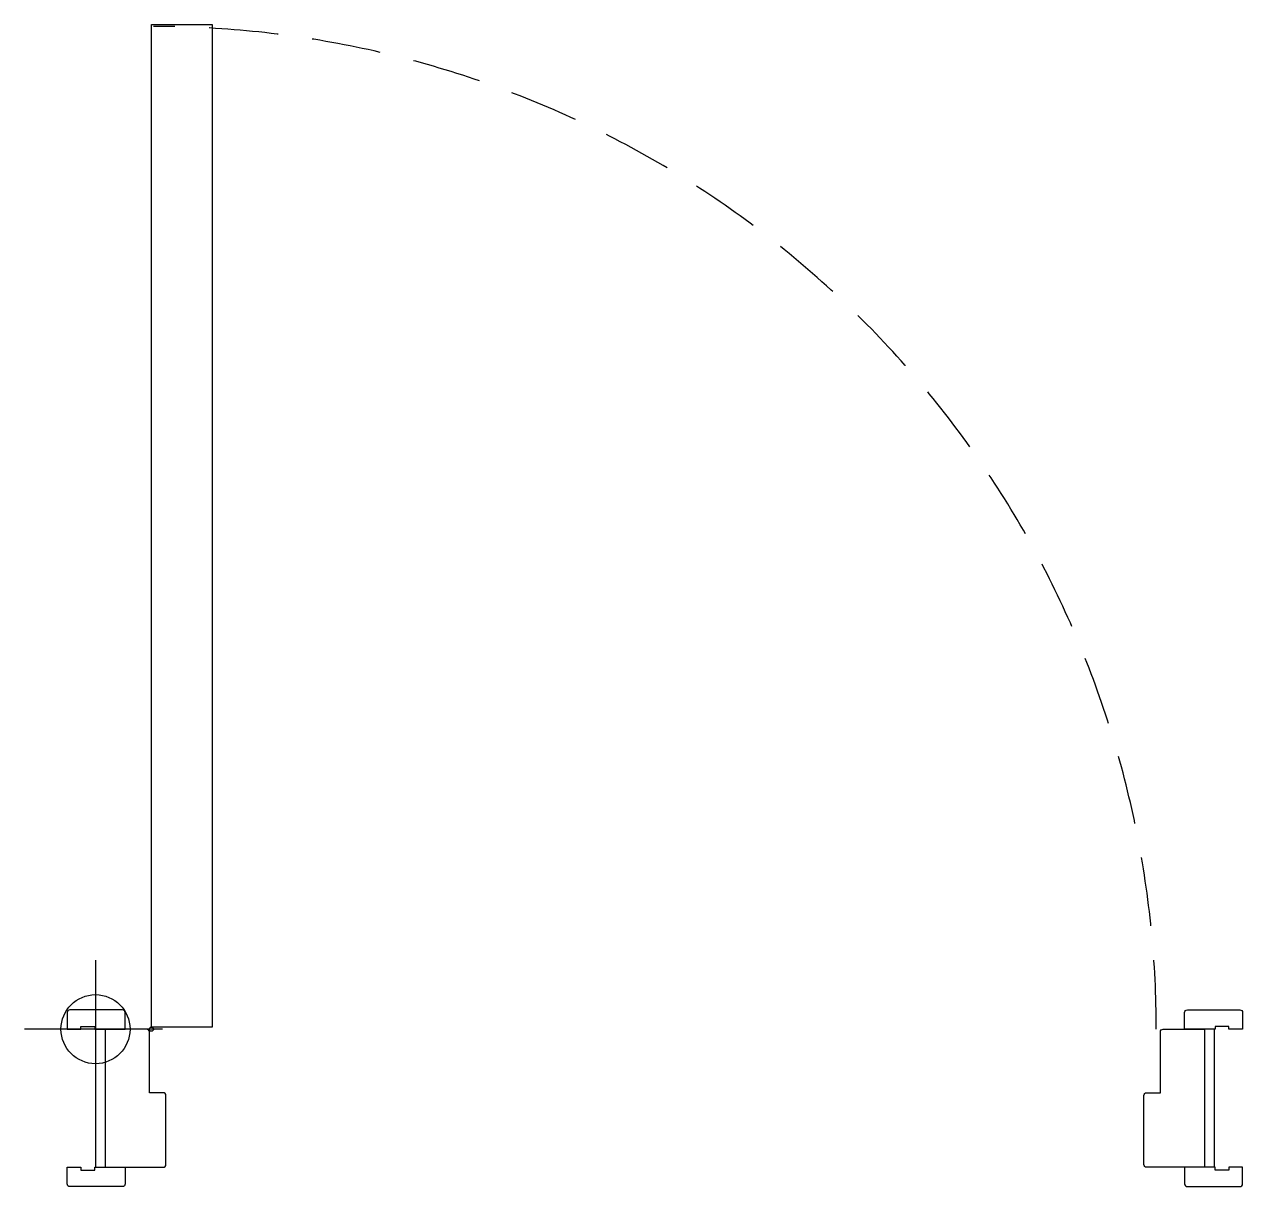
# Model space of a CAD drawing. Header units: millimetres. Extents: x -52 to 830, y -114 to 727.
import ezdxf

# ---------------------------------------------------------------- set-up
doc = ezdxf.new("R2010")
doc.units = ezdxf.units.MM
doc.header["$LTSCALE"] = 50
doc.linetypes.add('NVB-DASHED#1', pattern=[1.5, 1, -0.5])
for name, color, linetype in [('a-doors', 1, 'CONTINUOUS'), ('a-doors architrave', 1, 'CONTINUOUS'), ('a-doors swing', 252, 'NVB-DASHED#1')]:
    doc.layers.add(name, color=color, linetype=linetype)
doc.layers.add('a-doors origin', color=150, linetype='CONTINUOUS', plot=False)

msp = doc.modelspace()

# ---------------------------------------------------------------- linework, layer by layer
at = {"layer": 'a-doors'}
msp.add_lwpolyline([(84.5, 727.5), (84.5, 1.5), (40.5, 1.5), (40.5, 727.5)], close=True, dxfattribs=at)
for points in [[(49, -100, 0.414214), (51, -98), (51, -48, 0.414214), (49, -46), (39, -46), (39, -2, 0.414214), (37, 0), (7, 0), (7, -100), (49, -100)], [(761, -100, -0.414214), (759, -98), (759, -48, -0.414214), (761, -46), (771, -46), (771, -2, -0.414214), (773, 0), (803, 0), (803, -100), (761, -100)]]:
    msp.add_lwpolyline(points, format="xyb", dxfattribs=at)
msp.add_circle((40.5, 0), 1.5, dxfattribs=at)
at = {"layer": 'a-doors architrave'}
for points in [[(19.5, 14), (-18.5, 14, 0.414214), (-20.5, 12), (-20.5, 0), (-10.5, 0), (-10.5, 2), (-0.5, 2), (-0.5, 0), (21.5, 0), (21.5, 12, 0.414214)], [(790.5, 14), (828.5, 14, -0.414214), (830.5, 12), (830.5, 0), (820.5, 0), (820.5, 2), (810.5, 2), (810.5, 0), (788.5, 0), (788.5, 12, -0.414214)], [(19.5, -114), (-18.5, -114, -0.414214), (-20.5, -112), (-20.5, -100), (-10.5, -100), (-10.5, -102), (-0.5, -102), (-0.5, -100), (21.5, -100), (21.5, -112, -0.414214)], [(790.5, -114), (828.5, -114, 0.414214), (830.5, -112), (830.5, -100), (820.5, -100), (820.5, -102), (810.5, -102), (810.5, -100), (788.5, -100), (788.5, -112, 0.414214)]]:
    msp.add_lwpolyline(points, format="xyb", close=True, dxfattribs=at)
at = {"layer": 'a-doors origin'}
for p, q in [((0, 50), (0, -50)), ((48.5, 0), (-51.5, 0)), ((0, 0), (0, -100)), ((810, 0), (810, -100))]:
    msp.add_line(p, q, dxfattribs=at)
msp.add_circle((0, 0), 25, dxfattribs=at)
at = {"layer": 'a-doors swing'}
msp.add_arc((42, 0), 726, 359.99998, 90, dxfattribs=at)

doc.saveas('drawing.dxf')
